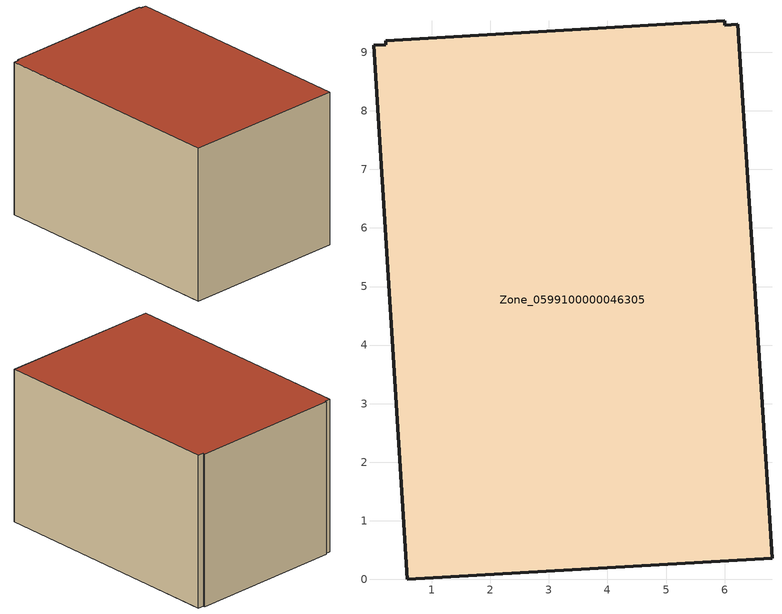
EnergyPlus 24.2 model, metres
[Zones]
Zone_0599100000046305
 floor ground (C_G): 0.22,9.13 0.21,9.2 6,9.54 6,9.46 6.22,9.48 6.81,0.36 0.58,0 0.01,9.12 z0
 wall outside (C_F): 6.81,0.36 6.22,9.48 6,9.46 6,9.54 0.21,9.2 0.22,9.13 0.01,9.12 0.58,0 6.81,0.36 z0:5.88
 roof outside (C_R): 0.21,9.2 0.22,9.13 0.01,9.12 0.58,0 6.81,0.36 6.22,9.48 6,9.46 6,9.54 z5.88
[BUILDING]
Pand.0599100000046305: North Axis=0; Terrain=City; Loads Convergence Tolerance Value=0.04; Temperature Convergence Tolerance Value=0.4; Solar Distribution=FullExterior; Maximum Number of Warmup Days=25; Minimum Number of Warmup Days=1
[Site:Location]
Rotterdam.The.Hague.AP_ZH_NLD Design_Conditions: Latitude=51.96; Longitude=4.45; Time Zone=1; Elevation=-4.5
[SITE:GROUNDTEMPERATURE:BUILDINGSURFACE]
18, 18, 18, 18, 18, 18, 18, 18, 18, 18, 18, 18
[MATERIAL] Thermal Absorptance=0.9; Solar Absorptance=0.7; Visible Absorptance=0.7
Name | Roughness | Thickness | Conductivity | Density | Specific Heat
G.TI.1946-1964 | MediumSmooth | 0.15 | 1 | 540 | 1210
F.TI.1946-1964 | Rough | 0.3 | 0.857143 | 1920 | 840
R.TI.1946-1964 | MediumRough | 0.2 | 0.277778 | 1500 | 1000
[CONSTRUCTION]
C_G: G.TI.1946-1964
C_F: F.TI.1946-1964
C_R: R.TI.1946-1964
[ZONE]
Zone_0599100000046305: Type=1; Multiplier=1; Ceiling Height=Autocalculate; Volume=Autocalculate; Floor Area=autocalculate; Part of Total Floor Area=Yes
[ZONEINFILTRATION:DESIGNFLOWRATE]
Infil_Zone_0599100000046305: Zone or ZoneList or Space or SpaceList=Zone_0599100000046305; Schedule=AlwaysOn; Design Flow Rate Calculation Method=Flow/Area; Flow Rate per Floor Area=0.003; Constant Term Coefficient=1; Temperature Term Coefficient=0; Velocity Term Coefficient=0; Velocity Squared Term Coefficient=0
[HVACTEMPLATE:ZONE:IDEALLOADSAIRSYSTEM]
Zone_0599100000046305: Maximum Heating Supply Air Temperature=50; Minimum Cooling Supply Air Temperature=13; Maximum Heating Supply Air Humidity Ratio=0.0156; Minimum Cooling Supply Air Humidity Ratio=0.0077; Heating Limit=NoLimit; Cooling Limit=NoLimit; Dehumidification Control Type=ConstantSensibleHeatRatio; Cooling Sensible Heat Ratio=0.7; Dehumidification Setpoint=60; Humidification Control Type=None; Humidification Setpoint=30; Outdoor Air Method=None; Outdoor Air Flow Rate per Person=0.00944; Outdoor Air Flow Rate per Zone Floor Area=0; Outdoor Air Flow Rate per Zone=0; Demand Controlled Ventilation Type=None; Outdoor Air Economizer Type=NoEconomizer; Heat Recovery Type=None; Sensible Heat Recovery Effectiveness=0.7; Latent Heat Recovery Effectiveness=0.65
[ZONECONTROL:THERMOSTAT]
ThermostatControl_Zone_0599100000046305: Zone or ZoneList=Zone_0599100000046305; Control Type Schedule=DualSetpointControlType; Control 1=Thermostat_Zone_0599100000046305; Temperature Difference Between Cutout And Setpoint=0
[THERMOSTATSETPOINT:DUALSETPOINT]
Thermostat_Zone_0599100000046305: Heating Setpoint Temperature Schedule=HeatingSetpoint_Zone_0599100000046305; Cooling Setpoint Temperature Schedule=CoolingSetpoint_Zone_0599100000046305
[SCHEDULE:COMPACT]
HeatingSetpoint_Zone_0599100000046305: Through: 12/31, For: AllDays, Until: 24:00, 21
CoolingSetpoint_Zone_0599100000046305: Through: 12/31, For: AllDays, Until: 24:00, 24
DualSetpointControlType: Through: 12/31, For: AllDays, Until: 24:00, 4
AlwaysOn: Through: 12/31, For: AllDays, Until: 24:00, 1
